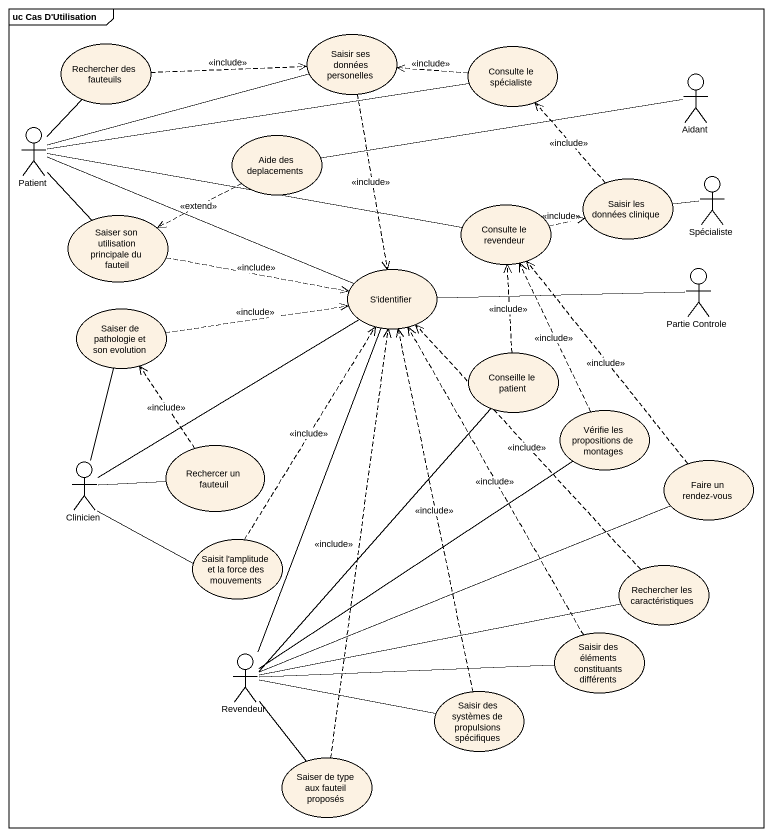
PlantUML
@startuml
mainframe uc Cas D'Utilisation
usecase "Rechercher des fauteuils" as Rechercher_des_fauteuils
usecase "Saisir ses données personelles" as Saisir_ses_données
usecase "Consulte le spécialiste" as Consulte_le_spécialiste
actor Aidant
actor Patient
usecase "Aide des deplacements" as Aide_des_deplacements
usecase "Consulte le revendeur" as Consulte_le_revendeur
usecase "Saisir les données clinique" as Saisir_les_données_clinique
actor Spécialiste
usecase "Saiser son utilisation principale du fauteil" as Saiser_son_utilisation
usecase "S'identifier" as S_identifier
actor "Partie Controle" as Partie_Controle
usecase "Saiser de pathologie et son evolution" as Saiser_de_pathologie_et_son
usecase "Conseille le patient" as Conseille_le_patient
usecase "Vérifie les propositions de montages" as Vérifie_les_propositions_de
actor Clinicien
usecase "Rechercer un fauteuil" as Rechercer_un_fauteuil
usecase "Faire un rendez-vous" as Faire_un_rendez_vous
usecase "Saisit l'amplitude et la force des mouvements" as Saisit_l_amplitude_et_la
usecase "Rechercher les caractéristiques" as Rechercher_les
usecase "Saisir des éléments constituants différents" as Saisir_des_éléments
actor Revendeur
usecase "Saisir des systèmes de propulsions spécifiques" as Saisir_des_systèmes_de
usecase "Saiser de type aux fauteil proposés" as Saiser_de_type_aux_fauteil
Rechercher_des_fauteuils .right.> Saisir_ses_données : <<include>>
Saisir_ses_données ..> S_identifier : <<include>>
Consulte_le_spécialiste .left.> Saisir_ses_données : <<include>>
Aidant -left- Aide_des_deplacements
Patient -up- Rechercher_des_fauteuils
Patient -right- Saisir_ses_données
Patient -right- Consulte_le_spécialiste
Patient -right- Consulte_le_revendeur
Patient -- Saiser_son_utilisation
Patient -right- S_identifier
Aide_des_deplacements .left.> Saiser_son_utilisation : <<extend>>
Consulte_le_revendeur .right.> Saisir_les_données_clinique : <<include>>
Saisir_les_données_clinique .up.> Consulte_le_spécialiste : <<include>>
Spécialiste -left- Saisir_les_données_clinique
Saiser_son_utilisation .right.> S_identifier : <<include>>
Partie_Controle -left- S_identifier
Saiser_de_pathologie_et_son .right.> S_identifier : <<include>>
Conseille_le_patient .up.> Consulte_le_revendeur : <<include>>
Vérifie_les_propositions_de .up.> Consulte_le_revendeur : <<include>>
Clinicien -up- S_identifier
Clinicien -up- Saiser_de_pathologie_et_son
Clinicien -right- Rechercer_un_fauteuil
Clinicien -right- Saisit_l_amplitude_et_la
Rechercer_un_fauteuil .up.> Saiser_de_pathologie_et_son : <<include>>
Faire_un_rendez_vous .up.> Consulte_le_revendeur : <<include>>
Saisit_l_amplitude_et_la .up.> S_identifier : <<include>>
Rechercher_les .up.> S_identifier : <<include>>
Saisir_des_éléments .up.> S_identifier : <<include>>
Revendeur -up- S_identifier
Revendeur -up- Conseille_le_patient
Revendeur -up- Vérifie_les_propositions_de
Revendeur -right- Faire_un_rendez_vous
Revendeur -right- Rechercher_les
Revendeur -right- Saisir_des_éléments
Revendeur -right- Saisir_des_systèmes_de
Revendeur -- Saiser_de_type_aux_fauteil
Saisir_des_systèmes_de .up.> S_identifier : <<include>>
Saiser_de_type_aux_fauteil .up.> S_identifier : <<include>>
@enduml
